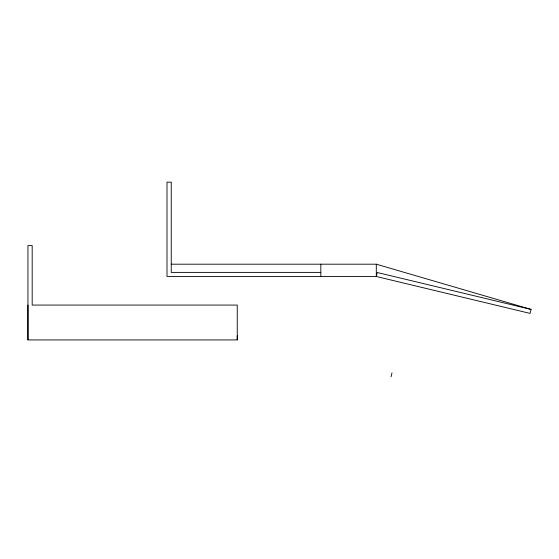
<?xml version="1.0" encoding="UTF-8"?>
<svg xmlns="http://www.w3.org/2000/svg" width="559" height="559" viewBox="0 0 559 559"><rect width="100%" height="100%" fill="white"/><g stroke="black" fill="none" stroke-linecap="round" stroke-linejoin="round"><path stroke-width="0.84" d="M27.95 339.921L27.95 245.597L32.184 245.597L32.191 305.067L237.247 305.067L237.247 339.921L27.95 339.921L27.95 305.067M171.243 264.19L376.298 264.19L531.05 309.413L530.093 313.403L376.298 276.495L167.001 276.495L167.001 182.164L171.243 182.164L171.243 272.394L320.824 272.394M376.298 264.19L376.298 276.495L377.255 272.506L531.05 309.413M391.041 376.836L391.999 372.846M320.824 264.19L320.824 276.495M237.247 335.819L237.247 339.921"/></g></svg>
